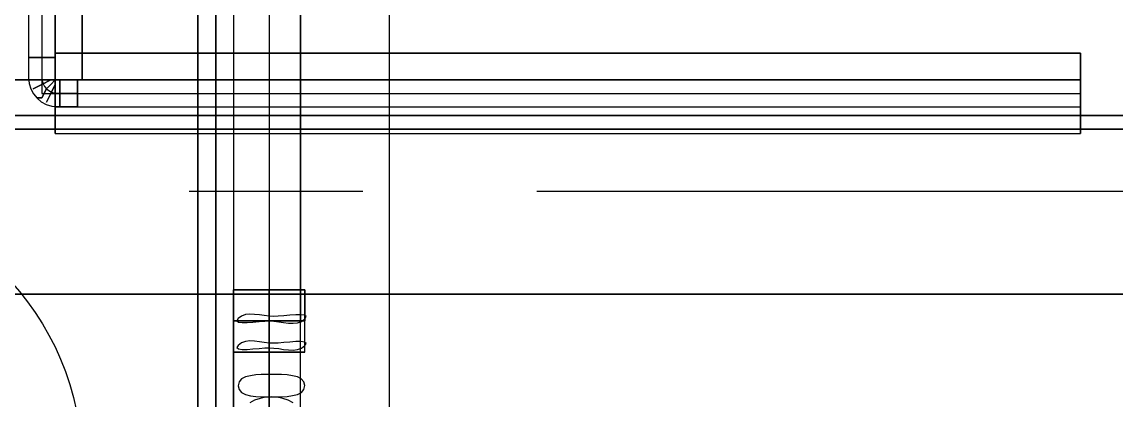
# Model space of a CAD drawing. Header units: metres. Extents: x 114 to 218, y 8 to 180.
# Drawn here: x 195.868 to 199.645, y 77.907 to 79.211 of the extents above; entities that cross this region are included whole.
import ezdxf

# ---------------------------------------------------------------- set-up
doc = ezdxf.new("R2010")
doc.units = ezdxf.units.M
doc.header["$MEASUREMENT"] = 0
for name, color, linetype in [('_Route', 7, 'Continuous'), ('A-2D-I-WALL', 7, 'Continuous'), ('A-2D-SANR-FIXT', 7, 'Continuous'), ('A-3D-I-WALL', 7, 'Continuous'), ('A_GRID', 7, 'Continuous'), ('PL-DCW-Fitting', 7, 'Continuous'), ('PL-DCW-Pipe', 7, 'Continuous'), ('PL-DCW-Pipe_Fitting-Insulation', 7, 'Continuous'), ('PL-VA-Connector', 7, 'Continuous'), ('PL-VA-Fitting', 7, 'Continuous'), ('PL-VA-Pipe', 7, 'Continuous'), ('S-3D-BEAM', 7, 'Continuous')]:
    doc.layers.add(name, color=color, linetype=linetype)

msp = doc.modelspace()

# ---------------------------------------------------------------- linework, layer by layer
at = {"layer": '_Route', "color": 4, "true_color": 0x00ffff}
for points in [[(195.9375, 84.7328), (195.9375, 78.9646), (199.5214, 78.9646)], [(195.9375, 84.7328), (195.9375, 78.9646), (199.5214, 78.9646)], [(196.722, 82.3486), (196.722, 77.7187), (196.722, 77.7187), (196.722, 76.2267)], [(196.722, 82.3486), (196.722, 77.7187), (196.722, 77.7187), (196.722, 76.2267)]]:
    msp.add_lwpolyline(points, dxfattribs=at)
at = {"layer": 'A-2D-I-WALL', "color": 9, "true_color": 0xbababa}
for points in [[(197.1373, 77.3495), (197.1373, 96.1768)], [(196.5374, 75.8114), (196.5374, 95.823)], [(196.4759, 85.6711), (196.4759, 75.8729)]]:
    msp.add_lwpolyline(points, dxfattribs=at)
at = {"layer": 'A-2D-SANR-FIXT', "color": 9, "true_color": 0xbababa}
msp.add_circle((195.13, 77.6803), 0.946, dxfattribs=at)
at = {"layer": 'A-3D-I-WALL', "color": 42, "true_color": 0xdda500}
for points in [[(196.5374, 75.8729), (196.5374, 75.8114), (197.1373, 75.8114), (197.1373, 75.8729), (197.1373, 95.7615), (197.1373, 95.823), (196.5374, 95.823), (196.5374, 95.7615)], [(196.5374, 85.7326), (196.5374, 75.8729), (196.4759, 75.8729), (196.4759, 85.6711), (196.4759, 85.7326), (196.5374, 85.7326), (196.5374, 86.0864), (196.5374, 95.7615), (196.4759, 95.7615), (196.4759, 86.1633), (196.4759, 86.0864), (196.5374, 86.0864)], [(197.1373, 75.8729), (197.1373, 95.7615), (196.4759, 95.7615)], [(197.1373, 75.8729), (196.4759, 75.8729), (197.1373, 75.8729), (197.1373, 76.9342), (197.1373, 77.3495), (197.1373, 95.7615), (196.4759, 95.7615), (196.4759, 86.1633), (196.4759, 85.6711), (196.4759, 75.8729), (196.4759, 85.6711), (196.4759, 86.1633), (196.4759, 95.7615)]]:
    msp.add_lwpolyline(points, dxfattribs=at)
at = {"layer": 'A_GRID', "color": 1, "true_color": 0xff0000}
for points in [[(197.045, 78.6262), (196.4451, 78.6262)], [(200.0444, 78.6262), (197.6449, 78.6262)]]:
    msp.add_lwpolyline(points, dxfattribs=at)
at = {"layer": 'PL-DCW-Fitting', "color": 152, "true_color": 0x006edd}
for points in [[(195.9836, 79.0877), (195.9683, 79.0877), (195.9375, 79.0877), (195.9067, 79.0877), (195.8914, 79.0877), (195.9067, 79.0877), (195.9375, 79.0877), (195.9683, 79.0877), (195.9836, 79.0877), (195.9683, 79.0877), (195.9375, 79.0877), (195.9067, 79.0877), (195.8914, 79.0877), (195.9067, 79.0877), (195.9375, 79.0877), (195.9683, 79.0877), (195.9836, 79.0877)], [(195.8914, 79.0877), (195.8914, 79.0108)], [(195.8914, 79.0877), (195.8914, 79.0108)], [(195.8914, 79.0877), (195.8914, 79.0877)], [(195.8914, 79.0877), (195.8914, 79.0877)], [(195.8914, 79.0877), (195.8914, 79.0108)], [(195.8914, 79.0877), (195.8914, 79.0108)], [(195.9836, 79.0877), (195.9683, 79.0877), (195.9375, 79.0877), (195.9067, 79.0877), (195.8914, 79.0877), (195.9067, 79.0877), (195.9375, 79.0877), (195.9683, 79.0877), (195.9836, 79.0877), (195.9683, 79.0877), (195.9375, 79.0877), (195.9067, 79.0877), (195.8914, 79.0877), (195.9067, 79.0877), (195.9375, 79.0877), (195.9683, 79.0877), (195.9836, 79.0877)], [(195.8914, 79.0877), (195.8914, 79.0108)], [(195.8914, 79.0877), (195.8914, 79.0108)], [(195.8914, 79.0877), (195.8914, 79.0877)], [(195.8914, 79.0877), (195.8914, 79.0877)], [(195.8914, 79.0877), (195.8914, 79.0108)], [(195.8914, 79.0877), (195.8914, 79.0108)], [(195.9375, 79.0877), (195.9375, 79.0108)], [(195.9375, 79.0877), (195.9375, 79.0108)], [(195.9375, 79.0877), (195.9375, 79.0108)], [(195.9375, 79.0877), (195.9375, 79.0108)], [(195.9375, 79.0877), (195.9375, 79.0108)], [(195.9375, 79.0877), (195.9375, 79.0108)], [(195.9375, 79.0877), (195.9375, 79.0108)], [(195.9375, 79.0877), (195.9375, 79.0108)], [(195.9836, 79.0877), (195.9836, 79.0108)], [(195.9836, 79.0877), (195.9836, 79.0108)], [(195.9836, 79.0108), (195.9836, 79.0877)], [(195.9836, 79.0108), (195.9836, 79.0877)], [(195.9836, 79.0877), (195.9836, 79.0108)], [(195.9836, 79.0877), (195.9836, 79.0108)], [(195.9836, 79.0108), (195.9836, 79.0877)], [(195.9836, 79.0108), (195.9836, 79.0877)], [(195.8914, 79.0108), (195.9067, 79.0108), (195.9375, 79.0108), (195.9683, 79.0108), (195.9836, 79.0108), (195.9683, 79.0108), (195.9375, 79.0108), (195.9067, 79.0108), (195.8914, 79.0108)], [(195.9836, 79.0108), (195.9683, 79.0108), (195.9375, 79.0108), (195.9067, 79.0108), (195.8914, 79.0108), (195.9067, 79.0108), (195.9375, 79.0108), (195.9683, 79.0108), (195.9836, 79.0108)], [(195.8914, 79.0108), (195.9067, 79.0108), (195.9375, 79.0108), (195.9683, 79.0108), (195.9836, 79.0108), (195.9683, 79.0108), (195.9375, 79.0108), (195.9067, 79.0108), (195.8914, 79.0108)], [(195.9836, 79.0108), (195.9836, 78.9954), (195.9836, 78.9646), (195.9836, 78.9339), (195.9836, 78.9185), (195.9836, 78.9339), (195.9836, 78.9646), (195.9836, 78.9954), (195.9836, 79.0108), (195.9836, 78.9954), (195.9836, 78.9646), (195.9836, 78.9339), (195.9836, 78.9185), (195.9836, 78.9339), (195.9836, 78.9646), (195.9836, 78.9954), (195.9836, 79.0108), (195.9683, 79.0108), (195.9375, 79.0108), (195.9067, 79.0108), (195.8914, 79.0108), (195.9067, 79.0108), (195.9375, 79.0108), (195.9683, 79.0108), (195.9836, 79.0108)], [(195.8914, 79.0108), (195.8914, 79.0108)], [(195.8914, 79.0108), (195.9067, 79.0108), (195.9375, 79.0108), (195.9683, 79.0108), (195.9836, 79.0108), (195.9683, 79.0108), (195.9375, 79.0108), (195.9067, 79.0108), (195.8914, 79.0108)], [(195.8914, 79.0108), (195.8914, 79.0108)], [(195.8914, 79.0108), (195.8914, 79.0108)], [(195.8914, 79.0108), (195.8914, 79.0108)], [(195.8914, 79.0108), (195.9067, 79.0108), (195.9375, 79.0108), (195.9683, 79.0108), (195.9836, 79.0108), (195.9683, 79.0108), (195.9375, 79.0108), (195.9067, 79.0108), (195.8914, 79.0108)], [(195.9836, 79.0108), (195.9683, 79.0108), (195.9375, 79.0108), (195.9067, 79.0108), (195.8914, 79.0108), (195.9067, 79.0108), (195.9375, 79.0108), (195.9683, 79.0108), (195.9836, 79.0108)], [(195.8914, 79.0108), (195.9067, 79.0108), (195.9375, 79.0108), (195.9683, 79.0108), (195.9836, 79.0108), (195.9683, 79.0108), (195.9375, 79.0108), (195.9067, 79.0108), (195.8914, 79.0108)], [(195.9836, 79.0108), (195.9836, 78.9954), (195.9836, 78.9646), (195.9836, 78.9339), (195.9836, 78.9185), (195.9836, 78.9339), (195.9836, 78.9646), (195.9836, 78.9954), (195.9836, 79.0108), (195.9836, 78.9954), (195.9836, 78.9646), (195.9836, 78.9339), (195.9836, 78.9185), (195.9836, 78.9339), (195.9836, 78.9646), (195.9836, 78.9954), (195.9836, 79.0108), (195.9683, 79.0108), (195.9375, 79.0108), (195.9067, 79.0108), (195.8914, 79.0108), (195.9067, 79.0108), (195.9375, 79.0108), (195.9683, 79.0108), (195.9836, 79.0108)], [(195.8914, 79.0108), (195.8914, 79.0108)], [(195.8914, 79.0108), (195.9067, 79.0108), (195.9375, 79.0108), (195.9683, 79.0108), (195.9836, 79.0108), (195.9683, 79.0108), (195.9375, 79.0108), (195.9067, 79.0108), (195.8914, 79.0108)], [(195.8914, 79.0108), (195.8914, 79.0108)], [(195.8914, 79.0108), (195.8914, 79.0108)], [(195.8914, 79.0108), (195.8914, 79.0108)], [(195.9067, 78.98), (195.9375, 78.9954), (195.9683, 79.0108), (195.9836, 79.0108), (195.9683, 79.0108), (195.9375, 78.9954), (195.9067, 78.98)], [(195.9067, 78.98), (195.9375, 78.9954), (195.9683, 79.0108), (195.9836, 79.0108), (195.9683, 79.0108), (195.9375, 78.9954), (195.9067, 78.98)], [(195.9221, 78.9493), (195.9375, 78.9493), (195.9529, 78.98), (195.9683, 78.9954), (195.9836, 79.0108), (195.9683, 78.9954), (195.9529, 78.98), (195.9375, 78.9493), (195.9221, 78.9493)], [(195.9221, 78.9493), (195.9375, 78.9493), (195.9529, 78.98), (195.9683, 78.9954), (195.9836, 79.0108), (195.9683, 78.9954), (195.9529, 78.98), (195.9375, 78.9493), (195.9221, 78.9493)], [(195.9375, 79.0108), (195.9375, 79.0108)], [(195.9375, 79.0108), (195.9375, 79.0108)], [(195.9375, 79.0108), (195.9375, 79.0108)], [(195.9375, 79.0108), (195.9375, 79.0108)], [(195.9529, 78.9339), (195.9683, 78.9646), (195.9836, 78.9954), (195.9836, 79.0108), (195.9836, 78.9954), (195.9683, 78.9646), (195.9529, 78.9339)], [(195.9529, 78.9339), (195.9683, 78.9646), (195.9836, 78.9954), (195.9836, 79.0108), (195.9836, 78.9954), (195.9683, 78.9646), (195.9529, 78.9339)], [(195.9836, 79.0108), (195.9836, 78.9954), (195.9836, 78.9646), (195.9836, 78.9339), (195.9836, 78.9185), (195.9836, 78.9339), (195.9836, 78.9646), (195.9836, 78.9954), (195.9836, 79.0108)], [(196.0605, 79.0108), (195.9836, 79.0108)], [(195.9836, 79.0108), (195.9836, 79.0108)], [(195.9836, 79.0108), (195.9836, 79.0108)], [(195.9836, 79.0108), (195.9836, 79.0108)], [(195.9836, 79.0108), (195.9836, 79.0108)], [(195.9836, 79.0108), (195.9836, 79.0108)], [(195.9836, 79.0108), (195.9836, 79.0108)], [(196.0605, 79.0108), (195.9836, 79.0108)], [(195.9836, 79.0108), (195.9836, 79.0108)], [(195.9836, 79.0108), (195.9836, 79.0108)], [(195.9836, 79.0108), (195.9836, 79.0108)], [(195.9836, 79.0108), (195.9836, 78.9954), (195.9836, 78.9646), (195.9836, 78.9339), (195.9836, 78.9185), (195.9836, 78.9339), (195.9836, 78.9646), (195.9836, 78.9954), (195.9836, 79.0108)], [(196.0605, 79.0108), (195.9836, 79.0108)], [(195.9836, 79.0108), (195.9836, 79.0108)], [(195.9836, 79.0108), (195.9836, 79.0108)], [(195.9836, 79.0108), (195.9836, 79.0108)], [(195.9836, 79.0108), (195.9836, 79.0108)], [(195.9836, 79.0108), (195.9836, 79.0108)], [(195.9836, 79.0108), (195.9836, 79.0108)], [(196.0605, 79.0108), (195.9836, 79.0108)], [(195.9836, 79.0108), (195.9836, 79.0108)], [(195.9836, 79.0108), (195.9836, 79.0108)], [(195.9836, 79.0108), (195.9836, 79.0108)], [(195.999, 78.9185), (195.999, 78.9339), (195.999, 78.9646), (195.999, 78.9954), (195.999, 79.0108), (195.999, 78.9954), (195.999, 78.9646), (195.999, 78.9339), (195.999, 78.9185)], [(196.0605, 79.0108), (195.999, 79.0108)], [(196.0605, 79.0108), (195.999, 79.0108)], [(195.999, 78.9185), (195.999, 78.9339), (195.999, 78.9646), (195.999, 78.9954), (195.999, 79.0108), (195.999, 78.9954), (195.999, 78.9646), (195.999, 78.9339), (195.999, 78.9185)], [(196.0605, 79.0108), (195.999, 79.0108)], [(196.0605, 79.0108), (195.999, 79.0108)], [(196.0605, 78.9185), (196.0605, 78.9339), (196.0605, 78.9646), (196.0605, 78.9954), (196.0605, 79.0108), (196.0605, 78.9954), (196.0605, 78.9646), (196.0605, 78.9339), (196.0605, 78.9185), (196.0605, 78.9339), (196.0605, 78.9646), (196.0605, 78.9954), (196.0605, 79.0108), (196.0605, 78.9954), (196.0605, 78.9646), (196.0605, 78.9339), (196.0605, 78.9185)], [(196.0605, 79.0108), (196.0605, 79.0108)], [(196.0605, 79.0108), (196.0605, 79.0108)], [(196.0605, 78.9185), (196.0605, 78.9339), (196.0605, 78.9646), (196.0605, 78.9954), (196.0605, 79.0108), (196.0605, 78.9954), (196.0605, 78.9646), (196.0605, 78.9339), (196.0605, 78.9185), (196.0605, 78.9339), (196.0605, 78.9646), (196.0605, 78.9954), (196.0605, 79.0108), (196.0605, 78.9954), (196.0605, 78.9646), (196.0605, 78.9339), (196.0605, 78.9185)], [(196.0605, 79.0108), (196.0605, 79.0108)], [(196.0605, 79.0108), (196.0605, 79.0108)], [(196.0605, 78.9646), (195.9836, 78.9646)], [(196.0605, 78.9646), (195.9836, 78.9646)], [(195.9836, 78.9646), (195.9836, 78.9646)], [(195.9836, 78.9646), (195.9836, 78.9646)], [(196.0605, 78.9646), (195.9836, 78.9646)], [(196.0605, 78.9646), (195.9836, 78.9646)], [(195.9836, 78.9646), (195.9836, 78.9646)], [(195.9836, 78.9646), (195.9836, 78.9646)], [(196.0605, 78.9646), (195.999, 78.9646)], [(196.0605, 78.9646), (195.999, 78.9646)], [(196.0605, 78.9646), (195.999, 78.9646)], [(196.0605, 78.9646), (195.999, 78.9646)], [(196.0605, 78.9185), (195.9836, 78.9185)], [(195.9836, 78.9185), (195.9836, 78.9185)], [(195.9836, 78.9185), (195.9836, 78.9185)], [(195.9836, 78.9185), (196.0605, 78.9185)], [(195.9836, 78.9185), (195.9836, 78.9185)], [(196.0605, 78.9185), (195.9836, 78.9185)], [(195.9836, 78.9185), (195.9836, 78.9185)], [(195.9836, 78.9185), (195.9836, 78.9185)], [(195.9836, 78.9185), (196.0605, 78.9185)], [(195.9836, 78.9185), (195.9836, 78.9185)], [(196.0605, 78.9185), (195.999, 78.9185)], [(195.999, 78.9185), (195.999, 78.9185)], [(195.999, 78.9185), (196.0605, 78.9185)], [(196.0605, 78.9185), (195.999, 78.9185)], [(195.999, 78.9185), (195.999, 78.9185)], [(195.999, 78.9185), (196.0605, 78.9185)]]:
    msp.add_lwpolyline(points, dxfattribs=at)
for radius in [0.1, 0.1, 0.1, 0.1, 0.0538, 0.0538, 0.0538, 0.0538]:
    msp.add_arc((195.9913, 79.0185), radius, 180, 270, dxfattribs=at)
at = {"layer": 'PL-DCW-Pipe', "color": 152, "true_color": 0x006edd}
for points in [[(195.8914, 84.6712), (195.8914, 79.0108)], [(195.8914, 84.6712), (195.8914, 79.0108)], [(195.8914, 84.6712), (195.8914, 79.0108)], [(195.8914, 84.6712), (195.8914, 79.0108)], [(195.9375, 84.6712), (195.9375, 79.0108)], [(195.9375, 84.6712), (195.9375, 79.0108)], [(195.9375, 84.6712), (195.9375, 79.0108)], [(195.9375, 84.6712), (195.9375, 79.0108)], [(195.9836, 84.6712), (195.9836, 79.0108)], [(195.9836, 79.0108), (195.9836, 79.0108), (195.9836, 84.6712)], [(195.9836, 84.6712), (195.9836, 79.0108)], [(195.9836, 79.0108), (195.9836, 79.0108), (195.9836, 84.6712)], [(195.8914, 79.0108), (195.9067, 79.0108), (195.9375, 79.0108), (195.9683, 79.0108), (195.9836, 79.0108), (195.9683, 79.0108), (195.9375, 79.0108), (195.9067, 79.0108), (195.8914, 79.0108)], [(195.8914, 79.0108), (195.9067, 79.0108), (195.9375, 79.0108), (195.9683, 79.0108), (195.9836, 79.0108), (195.9683, 79.0108), (195.9375, 79.0108), (195.9067, 79.0108), (195.8914, 79.0108)], [(195.9836, 79.0108), (195.9836, 78.9954), (195.9836, 78.9646), (195.9836, 78.9339), (195.9836, 78.9185), (195.9836, 78.9339), (195.9836, 78.9646), (195.9836, 78.9954), (195.9836, 79.0108), (199.5214, 79.0108)], [(199.5214, 79.0108), (195.9836, 79.0108)], [(195.9836, 79.0108), (195.9836, 78.9954), (195.9836, 78.9646), (195.9836, 78.9339), (195.9836, 78.9185), (195.9836, 78.9339), (195.9836, 78.9646), (195.9836, 78.9954), (195.9836, 79.0108), (199.5214, 79.0108)], [(199.5214, 79.0108), (195.9836, 79.0108)], [(199.5214, 78.9185), (199.5214, 78.9339), (199.5214, 78.9646), (199.5214, 78.9954), (199.5214, 79.0108), (199.5214, 78.9954), (199.5214, 78.9646), (199.5214, 78.9339), (199.5214, 78.9185)], [(199.5214, 78.9185), (199.5214, 78.9339), (199.5214, 78.9646), (199.5214, 78.9954), (199.5214, 79.0108), (199.5214, 78.9954), (199.5214, 78.9646), (199.5214, 78.9339), (199.5214, 78.9185)], [(195.9836, 78.9646), (199.5214, 78.9646)], [(195.9836, 78.9646), (195.9836, 78.9646), (199.5214, 78.9646)], [(195.9836, 78.9646), (199.5214, 78.9646)], [(195.9836, 78.9646), (195.9836, 78.9646), (199.5214, 78.9646)], [(197.7525, 78.9646), (197.7525, 78.9646)], [(197.7525, 78.9646), (197.7525, 78.9646)], [(199.5214, 78.9646), (199.5214, 78.9646)], [(199.5214, 78.9646), (199.5214, 78.9646)], [(195.9836, 78.9185), (199.5214, 78.9185)], [(195.9836, 78.9185), (199.5214, 78.9185)], [(195.9836, 78.9185), (199.5214, 78.9185)], [(195.9836, 78.9185), (199.5214, 78.9185)]]:
    msp.add_lwpolyline(points, dxfattribs=at)
at = {"layer": 'PL-DCW-Pipe_Fitting-Insulation', "color": 7, "true_color": 0xfafafa}
for points in [[(195.9375, 84.6712), (195.9375, 79.0108)], [(195.9375, 84.6712), (195.9375, 79.0108)], [(195.9375, 84.6712), (195.9375, 79.0108)], [(195.9375, 84.6712), (195.9375, 79.0108)], [(196.0759, 84.6712), (196.0759, 79.0108)], [(196.0759, 79.0108), (196.0759, 79.0108), (196.0759, 84.6712)], [(196.0759, 84.6712), (196.0759, 79.0108)], [(196.0759, 79.0108), (196.0759, 79.0108), (196.0759, 84.6712)], [(195.9836, 79.1031), (195.9836, 79.0877), (195.9836, 79.0415), (195.9836, 78.9646), (195.9836, 78.8877), (195.9836, 78.8416), (195.9836, 78.8262), (195.9836, 78.8416), (195.9836, 78.8877), (195.9836, 78.9646), (195.9836, 79.0415), (195.9836, 79.0877), (195.9836, 79.1031), (199.5214, 79.1031)], [(199.5214, 79.1031), (195.9836, 79.1031)], [(195.9836, 79.1031), (195.9836, 79.0877), (195.9836, 79.0415), (195.9836, 78.9646), (195.9836, 78.8877), (195.9836, 78.8416), (195.9836, 78.8262), (195.9836, 78.8416), (195.9836, 78.8877), (195.9836, 78.9646), (195.9836, 79.0415), (195.9836, 79.0877), (195.9836, 79.1031), (199.5214, 79.1031)], [(199.5214, 79.1031), (195.9836, 79.1031)], [(199.5214, 78.8262), (199.5214, 78.8416), (199.5214, 78.8877), (199.5214, 78.9646), (199.5214, 79.0415), (199.5214, 79.0877), (199.5214, 79.1031), (199.5214, 79.0877), (199.5214, 79.0415), (199.5214, 78.9646), (199.5214, 78.8877), (199.5214, 78.8416), (199.5214, 78.8262)], [(199.5214, 78.8262), (199.5214, 78.8416), (199.5214, 78.8877), (199.5214, 78.9646), (199.5214, 79.0415), (199.5214, 79.0877), (199.5214, 79.1031), (199.5214, 79.0877), (199.5214, 79.0415), (199.5214, 78.9646), (199.5214, 78.8877), (199.5214, 78.8416), (199.5214, 78.8262)], [(195.7991, 79.0108), (195.8144, 79.0108), (195.8606, 79.0108), (195.9375, 79.0108), (196.0144, 79.0108), (196.0605, 79.0108), (196.0759, 79.0108), (196.0605, 79.0108), (196.0144, 79.0108), (195.9375, 79.0108), (195.8606, 79.0108), (195.8144, 79.0108), (195.7991, 79.0108)], [(195.7991, 79.0108), (195.8144, 79.0108), (195.8606, 79.0108), (195.9375, 79.0108), (196.0144, 79.0108), (196.0605, 79.0108), (196.0759, 79.0108), (196.0605, 79.0108), (196.0144, 79.0108), (195.9375, 79.0108), (195.8606, 79.0108), (195.8144, 79.0108), (195.7991, 79.0108)], [(195.9836, 78.9646), (199.5214, 78.9646)], [(195.9836, 78.9646), (195.9836, 78.9646), (199.5214, 78.9646)], [(195.9836, 78.9646), (199.5214, 78.9646)], [(195.9836, 78.9646), (195.9836, 78.9646), (199.5214, 78.9646)], [(195.9836, 78.8262), (199.5214, 78.8262)], [(195.9836, 78.8262), (199.5214, 78.8262)], [(195.9836, 78.8262), (199.5214, 78.8262)], [(195.9836, 78.8262), (199.5214, 78.8262)]]:
    msp.add_lwpolyline(points, dxfattribs=at)
at = {"layer": 'PL-VA-Connector', "color": 171, "true_color": 0x7f7fff}
for points in [[(196.845, 78.2878), (196.7989, 78.2878), (196.722, 78.2878), (196.6297, 78.2878), (196.5989, 78.2878), (196.6297, 78.2878), (196.722, 78.2878), (196.7989, 78.2878), (196.845, 78.2878), (196.8296, 78.2878), (196.7835, 78.2878), (196.722, 78.2878), (196.6604, 78.2878), (196.6143, 78.2878), (196.5989, 78.2878), (196.6143, 78.2878), (196.6604, 78.2878), (196.722, 78.2878), (196.7835, 78.2878), (196.8296, 78.2878), (196.845, 78.2878)], [(196.5989, 78.2878), (196.5989, 78.1802)], [(196.5989, 78.0725), (196.5989, 78.2878)], [(196.5989, 78.2878), (196.5989, 78.1802), (196.5989, 78.0725)], [(196.5989, 78.2878), (196.5989, 78.0725)], [(196.845, 78.2878), (196.7989, 78.2878), (196.722, 78.2878), (196.6297, 78.2878), (196.5989, 78.2878), (196.6297, 78.2878), (196.722, 78.2878), (196.7989, 78.2878), (196.845, 78.2878), (196.8296, 78.2878), (196.7835, 78.2878), (196.722, 78.2878), (196.6604, 78.2878), (196.6143, 78.2878), (196.5989, 78.2878), (196.6143, 78.2878), (196.6604, 78.2878), (196.722, 78.2878), (196.7835, 78.2878), (196.8296, 78.2878), (196.845, 78.2878)], [(196.5989, 78.2878), (196.5989, 78.1802)], [(196.5989, 78.0725), (196.5989, 78.2878)], [(196.5989, 78.2878), (196.5989, 78.1802), (196.5989, 78.0725)], [(196.5989, 78.2878), (196.5989, 78.0725)], [(196.722, 78.2878), (196.722, 78.1802)], [(196.722, 78.2878), (196.722, 78.1802)], [(196.722, 78.0725), (196.722, 78.2878)], [(196.722, 78.0725), (196.722, 78.2878)], [(196.722, 78.2878), (196.722, 78.1802)], [(196.722, 78.2878), (196.722, 78.1802)], [(196.722, 78.0725), (196.722, 78.2878)], [(196.722, 78.0725), (196.722, 78.2878)], [(196.845, 78.2878), (196.845, 78.1802)], [(196.845, 78.0725), (196.845, 78.2878)], [(196.845, 78.2878), (196.845, 78.2878)], [(196.845, 78.1802), (196.845, 78.2878)], [(196.845, 78.0725), (196.845, 78.2878)], [(196.845, 78.2878), (196.845, 78.1802)], [(196.845, 78.0725), (196.845, 78.2878)], [(196.845, 78.2878), (196.845, 78.2878)], [(196.845, 78.1802), (196.845, 78.2878)], [(196.845, 78.0725), (196.845, 78.2878)], [(196.5989, 78.1802), (196.6297, 78.1802), (196.722, 78.1802), (196.7989, 78.1802), (196.845, 78.1802), (196.7989, 78.1802), (196.722, 78.1802), (196.6297, 78.1802), (196.5989, 78.1802)], [(196.845, 78.1802), (196.7989, 78.1802), (196.722, 78.1802), (196.6297, 78.1802), (196.5989, 78.1802), (196.6297, 78.1802), (196.722, 78.1802), (196.7989, 78.1802), (196.845, 78.1802)], [(196.5989, 78.0725), (196.5989, 78.1802)], [(196.5989, 78.1802), (196.5989, 78.1802)], [(196.5989, 78.1802), (196.6297, 78.1802), (196.722, 78.1802), (196.7989, 78.1802), (196.845, 78.1802), (196.7989, 78.1802), (196.722, 78.1802), (196.6297, 78.1802), (196.5989, 78.1802)], [(196.845, 78.1802), (196.7989, 78.1802), (196.722, 78.1802), (196.6297, 78.1802), (196.5989, 78.1802), (196.6297, 78.1802), (196.722, 78.1802), (196.7989, 78.1802), (196.845, 78.1802)], [(196.5989, 78.0725), (196.5989, 78.1802)], [(196.5989, 78.1802), (196.5989, 78.1802)], [(196.722, 78.0725), (196.722, 78.1802)], [(196.722, 78.0725), (196.722, 78.1802)], [(196.722, 78.0725), (196.722, 78.1802)], [(196.722, 78.0725), (196.722, 78.1802)], [(196.845, 78.0725), (196.845, 78.1802)], [(196.845, 78.1802), (196.845, 78.1802)], [(196.845, 78.0725), (196.845, 78.1802)], [(196.845, 78.0725), (196.845, 78.1802)], [(196.845, 78.1802), (196.845, 78.1802)], [(196.845, 78.0725), (196.845, 78.1802)], [(196.5989, 78.0725), (196.6297, 78.0725), (196.722, 78.0725), (196.7989, 78.0725), (196.845, 78.0725), (196.7989, 78.0725), (196.722, 78.0725), (196.6297, 78.0725), (196.5989, 78.0725), (196.6143, 78.0725), (196.6604, 78.0725), (196.722, 78.0725), (196.7835, 78.0725), (196.8296, 78.0725), (196.845, 78.0725), (196.8296, 78.0725), (196.7835, 78.0725), (196.722, 78.0725), (196.6604, 78.0725), (196.6143, 78.0725), (196.5989, 78.0725)], [(196.5989, 78.0725), (196.5989, 78.0725)], [(196.5989, 78.0725), (196.6297, 78.0725), (196.722, 78.0725), (196.7989, 78.0725), (196.845, 78.0725), (196.7989, 78.0725), (196.722, 78.0725), (196.6297, 78.0725), (196.5989, 78.0725), (196.6143, 78.0725), (196.6604, 78.0725), (196.722, 78.0725), (196.7835, 78.0725), (196.8296, 78.0725), (196.845, 78.0725), (196.8296, 78.0725), (196.7835, 78.0725), (196.722, 78.0725), (196.6604, 78.0725), (196.6143, 78.0725), (196.5989, 78.0725)], [(196.5989, 78.0725), (196.5989, 78.0725)]]:
    msp.add_lwpolyline(points, dxfattribs=at)
at = {"layer": 'PL-VA-Fitting', "color": 171, "true_color": 0x7f7fff}
for points in [[(196.5989, 78.0879), (196.5989, 78.1802)], [(196.5989, 78.1802), (196.5989, 78.0879)], [(196.5989, 78.0879), (196.5989, 78.1802)], [(196.5989, 78.1802), (196.5989, 78.0879)], [(196.722, 78.0879), (196.722, 78.1802)], [(196.722, 78.0879), (196.722, 78.1802)], [(196.722, 78.1802), (196.722, 78.1802)], [(196.722, 78.0879), (196.722, 78.1802)], [(196.722, 78.0879), (196.722, 78.1802)], [(196.722, 78.1802), (196.722, 78.1802)], [(196.8296, 78.0879), (196.8296, 78.1802)], [(196.8296, 78.0879), (196.8296, 78.1802)], [(196.8296, 78.0879), (196.8296, 78.1802)], [(196.8296, 78.0879), (196.8296, 78.1802)], [(196.5989, 77.7187), (196.5989, 77.7495), (196.5989, 77.8264), (196.5989, 77.9494), (196.5989, 78.0879)], [(196.5989, 78.0879), (196.5989, 77.9494), (196.5989, 77.8264), (196.5989, 77.7495), (196.5989, 77.7187)], [(196.5989, 77.7187), (196.5989, 77.7495), (196.5989, 77.8264), (196.5989, 77.9494), (196.5989, 78.0879)], [(196.5989, 78.0879), (196.5989, 77.9494), (196.5989, 77.8264), (196.5989, 77.7495), (196.5989, 77.7187)], [(196.722, 77.8418), (196.722, 77.9648), (196.722, 78.0879)], [(196.722, 77.8418), (196.722, 77.8725), (196.722, 77.9648), (196.722, 78.0879)], [(196.722, 78.0879), (196.722, 78.0879)], [(196.722, 77.8418), (196.722, 77.9648), (196.722, 78.0879)], [(196.722, 77.8418), (196.722, 77.8725), (196.722, 77.9648), (196.722, 78.0879)], [(196.722, 78.0879), (196.722, 78.0879)], [(196.8296, 77.7187), (196.8296, 77.7495), (196.8296, 77.8264), (196.8296, 77.9494), (196.8296, 78.0879)], [(196.8296, 77.7187), (196.8296, 77.7495), (196.8296, 77.8264), (196.8296, 77.9494), (196.8296, 78.0879)], [(196.8296, 77.7187), (196.8296, 77.7495), (196.8296, 77.8264), (196.8296, 77.9494), (196.8296, 78.0879)], [(196.8296, 77.7187), (196.8296, 77.7495), (196.8296, 77.8264), (196.8296, 77.9494), (196.8296, 78.0879)]]:
    msp.add_lwpolyline(points, dxfattribs=at)
for points, start_tangent, end_tangent in [([(196.737, 78.1955), (196.6145, 78.1883)], (-0.999992, 0.00396), (-0.69404, -0.719937)), ([(196.737, 78.1955), (196.6145, 78.1883)], (-0.999992, 0.00396), (-0.69404, -0.719937)), ([(196.8448, 78.1874), (196.737, 78.1955)], (0.69404, 0.719937), (-0.999993, 0.00384)), ([(196.8448, 78.1874), (196.737, 78.1955)], (0.69404, 0.719937), (-0.999993, 0.00384)), ([(196.6145, 78.1883), (196.7223, 78.1802)], (-0.693342, -0.720608), (0.999993, -0.003839)), ([(196.6145, 78.1883), (196.7223, 78.1802)], (-0.693342, -0.720608), (0.999993, -0.003839)), ([(196.7223, 78.1802), (196.8448, 78.1874)], (0.999992, -0.003961), (0.694687, 0.719312)), ([(196.7223, 78.1802), (196.8448, 78.1874)], (0.999992, -0.003961), (0.694687, 0.719312)), ([(196.6145, 78.096), (196.7223, 78.0879)], (-0.692694, -0.721232), (0.999993, -0.003839)), ([(196.6145, 78.096), (196.7223, 78.0879)], (-0.692694, -0.721232), (0.999993, -0.003839)), ([(196.6145, 78.096), (196.7223, 78.0879)], (-0.692694, -0.721232), (0.999993, -0.003839)), ([(196.6145, 78.096), (196.7223, 78.0879)], (-0.692694, -0.721232), (0.999993, -0.003839)), ([(196.737, 78.1032), (196.6145, 78.096)], (-0.999992, 0.00396), (-0.69404, -0.719937)), ([(196.737, 78.1032), (196.6145, 78.096)], (-0.999992, 0.00396), (-0.69404, -0.719937)), ([(196.737, 78.1032), (196.6145, 78.096)], (-0.999992, 0.00396), (-0.69404, -0.719937)), ([(196.737, 78.1032), (196.6145, 78.096)], (-0.999992, 0.00396), (-0.69404, -0.719937)), ([(196.7223, 78.0879), (196.8448, 78.0951)], (0.999992, -0.003961), (0.69404, 0.719937)), ([(196.7223, 78.0879), (196.8448, 78.0951)], (0.999992, -0.003961), (0.69404, 0.719937)), ([(196.7223, 78.0879), (196.8448, 78.0951)], (0.999992, -0.003961), (0.69404, 0.719937)), ([(196.7223, 78.0879), (196.8448, 78.0951)], (0.999992, -0.003961), (0.69404, 0.719937)), ([(196.8448, 78.0951), (196.737, 78.1032)], (0.69404, 0.719937), (-0.999993, 0.00384)), ([(196.8448, 78.0951), (196.737, 78.1032)], (0.69404, 0.719937), (-0.999993, 0.00384)), ([(196.8448, 78.0951), (196.737, 78.1032)], (0.69404, 0.719937), (-0.999993, 0.00384)), ([(196.8448, 78.0951), (196.737, 78.1032)], (0.69404, 0.719937), (-0.999993, 0.00384)), ([(196.7296, 77.9956), (196.6143, 77.9571)], (-1, -0.000359), (0, -1)), ([(196.7296, 77.9956), (196.6143, 77.9571)], (-1, -0.000359), (0, -1)), ([(196.845, 77.9572), (196.7296, 77.9956)], (-0.000719, 1), (-1, -0.000479)), ([(196.845, 77.9572), (196.7296, 77.9956)], (-0.000719, 1), (-1, -0.000479)), ([(196.6143, 77.9571), (196.7297, 77.9187)], (0.000719, -1), (1, 0.000359)), ([(196.6143, 77.9571), (196.7297, 77.9187)], (0.000719, -1), (1, 0.000359)), ([(196.7297, 77.9187), (196.845, 77.9572)], (1, 0.000359), (0, 1)), ([(196.7297, 77.9187), (196.845, 77.9572)], (1, 0.000359), (0, 1)), ([(196.8046, 77.8984), (196.6547, 77.8984)], (-0.847746, 0.530403), (-0.84724, -0.531211)), ([(196.8046, 77.8984), (196.6547, 77.8984)], (-0.847746, 0.530403), (-0.84724, -0.531211))]:
    msp.add_spline(points, degree=3, dxfattribs=dict(at, start_tangent=start_tangent, end_tangent=end_tangent))
at = {"layer": 'PL-VA-Pipe', "color": 171, "true_color": 0x7f7fff}
for points in [[(196.5989, 81.8872), (196.5989, 78.1802)], [(196.5989, 81.8872), (196.5989, 78.1802)], [(196.5989, 81.8872), (196.5989, 78.1802)], [(196.5989, 81.8872), (196.5989, 78.1802)], [(196.722, 81.8872), (196.722, 78.1802)], [(196.722, 81.8872), (196.722, 78.1802)], [(196.722, 81.8872), (196.722, 78.1802)], [(196.722, 81.8872), (196.722, 78.1802)], [(196.8296, 81.8872), (196.8296, 78.1802)], [(196.8296, 78.1802), (196.8296, 78.1802), (196.8296, 81.8872)], [(196.8296, 81.8872), (196.8296, 78.1802)], [(196.8296, 78.1802), (196.8296, 78.1802), (196.8296, 81.8872)], [(196.5989, 78.1802), (196.6297, 78.1802), (196.722, 78.1802), (196.7989, 78.1802), (196.8296, 78.1802), (196.7989, 78.1802), (196.722, 78.1802), (196.6297, 78.1802), (196.5989, 78.1802)], [(196.5989, 78.1802), (196.6297, 78.1802), (196.722, 78.1802), (196.7989, 78.1802), (196.8296, 78.1802), (196.7989, 78.1802), (196.722, 78.1802), (196.6297, 78.1802), (196.5989, 78.1802)]]:
    msp.add_lwpolyline(points, dxfattribs=at)
at = {"layer": 'S-3D-BEAM', "color": 4, "true_color": 0x00ffff}
for points in [[(167.1429, 78.2725), (167.1429, 79.4722), (167.1429, 79.4722), (201.7979, 79.4722), (201.7979, 78.2725), (167.1429, 78.2725)], [(167.1429, 79.4722), (167.1429, 78.2725), (167.1429, 78.2725), (201.7979, 78.2725), (201.7979, 79.4722), (167.1429, 79.4722)], [(167.1429, 78.8877), (167.1429, 79.4722), (167.1429, 79.4722), (201.7979, 79.4722), (201.7979, 78.8877), (167.1429, 78.8877)], [(167.1429, 78.8877), (167.1429, 79.4722), (167.1429, 78.8877), (167.1429, 78.8877), (201.7979, 78.8877), (201.7979, 79.4722), (167.1429, 79.4722), (167.1429, 79.4722), (167.1429, 78.2725), (167.1429, 78.8416)], [(201.7979, 78.8877), (167.1429, 78.8877), (201.7979, 78.8877)], [(167.1429, 78.8416), (167.1429, 78.2725), (167.1429, 78.2725), (201.7979, 78.2725), (201.7979, 78.8416), (167.1429, 78.8416)], [(201.7979, 78.8416), (167.1429, 78.8416), (201.7979, 78.8416)], [(167.1429, 78.2725), (167.1429, 78.8416), (167.1429, 78.8416), (201.7979, 78.8416), (201.7979, 78.2725), (167.1429, 78.2725)], [(201.7979, 78.2725), (167.1429, 78.2725), (201.7979, 78.2725)], [(201.7979, 78.2725), (167.1429, 78.2725), (201.7979, 78.2725)]]:
    msp.add_lwpolyline(points, dxfattribs=at)

doc.saveas('drawing.dxf')
